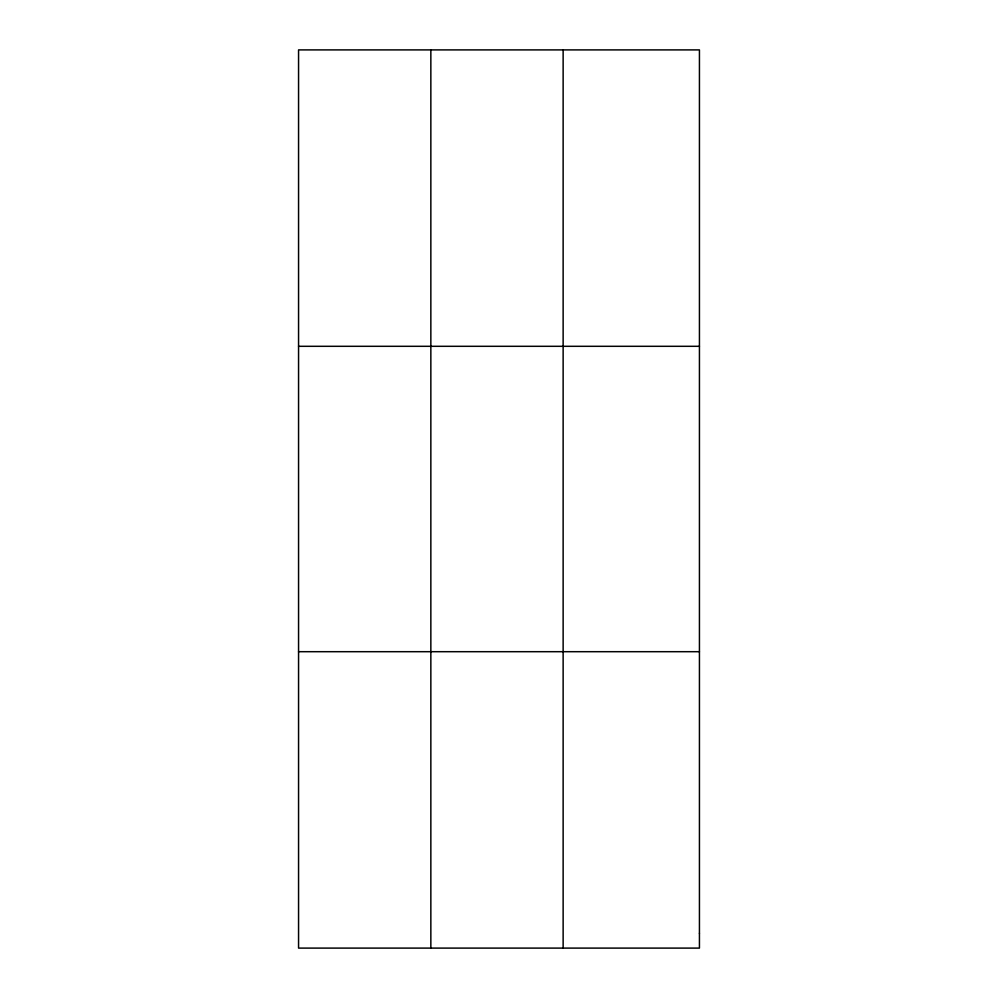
<?xml version="1.0" encoding="UTF-8"?>
<svg xmlns="http://www.w3.org/2000/svg" width="998" height="998" viewBox="0 0 998 998"><rect width="100%" height="100%" fill="white"/><g stroke="black" fill="none" stroke-linecap="round" stroke-linejoin="round"><path stroke-width="1.5" d="M430.849 948.1L430.849 49.9M563.134 948.1L563.134 49.9M298.564 346.306L699.436 346.306M298.564 651.694L699.436 651.694M699.436 933.28L699.436 948.1L298.564 948.1L298.564 49.9L699.436 49.9L699.436 933.28"/></g></svg>
